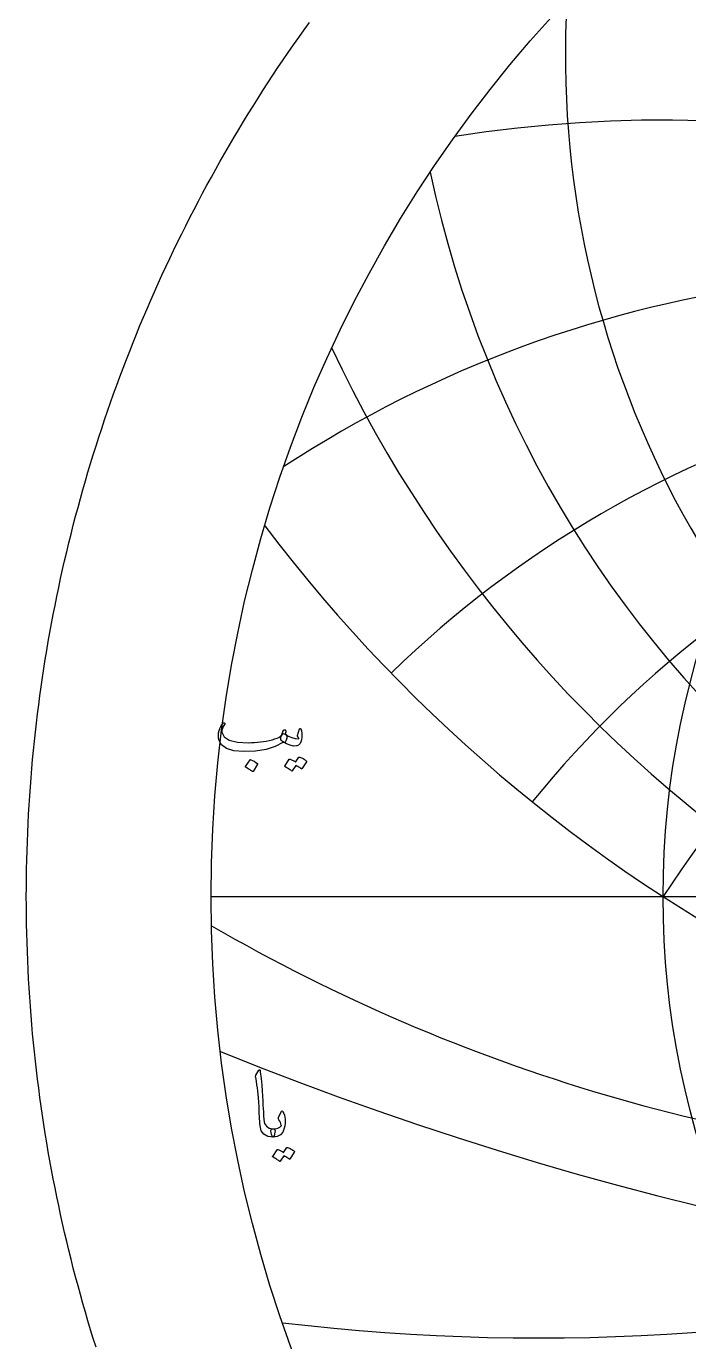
# Model space of a CAD drawing. Header units: millimetres. Extents: x -68 to 68, y -68 to 70.
# Drawn here: x -68.5 to -38.1, y -20.4 to 39.9 of the extents above; entities that cross this region are included whole.
import ezdxf

# ---------------------------------------------------------------- set-up
doc = ezdxf.new("R2010")
doc.units = ezdxf.units.MM
for name, color, linetype in [('CUT_OUTER', 1, 'Continuous'), ('ENGRAVE', 7, 'Continuous'), ('ENGRAVE_FINE', 8, 'Continuous'), ('TEXT', 5, 'Continuous')]:
    doc.layers.add(name, color=color, linetype=linetype)

msp = doc.modelspace()

# ---------------------------------------------------------------- linework, layer by layer
at = {"layer": 'CUT_OUTER'}
msp.add_lwpolyline([(-65.2776, -20.6799), (-65.4033, -20.2789), (-65.5265, -19.8772), (-65.6472, -19.4748), (-65.7655, -19.0716), (-65.8813, -18.6677), (-65.9946, -18.2632), (-66.1054, -17.8579), (-66.2137, -17.4519), (-66.3196, -17.0453), (-66.4229, -16.6381), (-66.5237, -16.2302), (-66.6221, -15.8217), (-66.7179, -15.4126), (-66.8112, -15.003), (-66.902, -14.5927), (-66.9903, -14.182), (-67.076, -13.7706), (-67.1593, -13.3588), (-67.24, -12.9465), (-67.3181, -12.5337), (-67.3938, -12.1204), (-67.4669, -11.7066), (-67.5374, -11.2924), (-67.6055, -10.8778), (-67.6709, -10.4628), (-67.7339, -10.0474), (-67.7942, -9.6316), (-67.8521, -9.2154), (-67.9073, -8.7989), (-67.96, -8.3821), (-68.0102, -7.9649), (-68.0578, -7.5475), (-68.1028, -7.1297), (-68.1453, -6.7117), (-68.1852, -6.2935), (-68.2225, -5.875), (-68.2573, -5.4563), (-68.2895, -5.0373), (-68.3191, -4.6182), (-68.3461, -4.1989), (-68.3706, -3.7795), (-68.3925, -3.3599), (-68.4118, -2.9402), (-68.4286, -2.5204), (-68.4428, -2.1005), (-68.4544, -1.6805), (-68.4634, -1.2604), (-68.4698, -0.8403), (-68.4737, -0.4202), (-68.475, 0), (-68.4737, 0.4202), (-68.4698, 0.8403), (-68.4634, 1.2604), (-68.4544, 1.6805), (-68.4428, 2.1005), (-68.4286, 2.5204), (-68.4118, 2.9402), (-68.3925, 3.3599), (-68.3706, 3.7795), (-68.3461, 4.1989), (-68.3191, 4.6182), (-68.2895, 5.0373), (-68.2573, 5.4563), (-68.2225, 5.875), (-68.1852, 6.2935), (-68.1453, 6.7117), (-68.1028, 7.1297), (-68.0578, 7.5475), (-68.0102, 7.9649), (-67.96, 8.3821), (-67.9073, 8.7989), (-67.8521, 9.2154), (-67.7942, 9.6316), (-67.7339, 10.0474), (-67.6709, 10.4628), (-67.6055, 10.8778), (-67.5374, 11.2924), (-67.4669, 11.7066), (-67.3938, 12.1204), (-67.3181, 12.5337), (-67.24, 12.9465), (-67.1593, 13.3588), (-67.076, 13.7706), (-66.9903, 14.182), (-66.902, 14.5927), (-66.8112, 15.003), (-66.7179, 15.4126), (-66.6221, 15.8217), (-66.5237, 16.2302), (-66.4229, 16.6381), (-66.3196, 17.0453), (-66.2137, 17.4519), (-66.1054, 17.8579), (-65.9946, 18.2632), (-65.8813, 18.6677), (-65.7655, 19.0716), (-65.6472, 19.4748), (-65.5265, 19.8772), (-65.4033, 20.2789), (-65.2776, 20.6799), (-65.1495, 21.08), (-65.0189, 21.4794), (-64.8859, 21.8779), (-64.7505, 22.2756), (-64.6126, 22.6725), (-64.4722, 23.0685), (-64.3295, 23.4637), (-64.1843, 23.858), (-64.0367, 24.2513), (-63.8867, 24.6438), (-63.7343, 25.0354), (-63.5795, 25.4259), (-63.4222, 25.8156), (-63.2627, 26.2042), (-63.1007, 26.5919), (-62.9363, 26.9786), (-62.7696, 27.3643), (-62.6005, 27.7489), (-62.4291, 28.1325), (-62.2553, 28.515), (-62.0791, 28.8965), (-61.9007, 29.2768), (-61.7199, 29.6561), (-61.5367, 30.0342), (-61.3513, 30.4113), (-61.1635, 30.7871), (-60.9735, 31.1618), (-60.7811, 31.5354), (-60.5865, 31.9077), (-60.3896, 32.2789), (-60.1904, 32.6488), (-59.9889, 33.0175), (-59.7852, 33.385), (-59.5792, 33.7512), (-59.371, 34.1161), (-59.1605, 34.4798), (-58.9479, 34.8421), (-58.733, 35.2032), (-58.5159, 35.5629), (-58.2965, 35.9213), (-58.075, 36.2783), (-57.8513, 36.634), (-57.6255, 36.9882), (-57.3974, 37.3411), (-57.1672, 37.6926), (-56.9349, 38.0427), (-56.7004, 38.3913), (-56.4638, 38.7385), (-56.225, 39.0842), (-55.9841, 39.4285), (-55.7411, 39.7712), (-55.4961, 40.1125)], dxfattribs=at)
at = {"layer": 'ENGRAVE'}
msp.add_lwpolyline([(-60, 0), (60, 0)], dxfattribs=at)
for radius in [60, 39.2754]:
    msp.add_circle((0, 0), radius, dxfattribs=at)
for centre, radius, start, end in [((0, 38.5859), 43.7566, 176.664202, 3.335798), ((0, 43.7699), 51.0492, 191.904364, 348.095636), ((0, 50.7405), 60.1697, 205.149698, 334.850302), ((0, -25.5057), 46.8305, 33, 147), ((0, -25.5057), 46.8305, 33, 147), ((0, 60.4788), 72.1127, 217.070295, 322.929705), ((-18.7044, 69.8059), 82.2513, 239.875199, 267.323307), ((-45.012, 77.9631), 98.2185, 263.151501, 285.109988)]:
    msp.add_arc(centre, radius, start, end, dxfattribs=at)
at = {"layer": 'ENGRAVE_FINE'}
for centre, radius, start, end in [((-55.8104, -25.5057), 72.8553, 12.306911, 76.81627), ((-55.8104, -25.5057), 72.8553, 12.306911, 76.81627), ((-39.2955, -25.5057), 61.1329, 15.72862, 98.962673), ((-39.2955, -25.5057), 61.1329, 15.72862, 98.962673), ((-27.0376, -25.5057), 54.0752, 19.409554, 123.219246), ((-27.0376, -25.5057), 54.0752, 19.409554, 123.219246), ((-17.0449, -25.5057), 49.836, 23.435256, 134.139707), ((-17.0449, -25.5057), 49.836, 23.435256, 134.139707), ((-8.2575, -25.5057), 47.5529, 27.916334, 141.112561), ((-8.2575, -25.5057), 47.5529, 27.916334, 141.112561), ((0, 139.7963), 158.5297, 247.925664, 292.074336)]:
    msp.add_arc(centre, radius, start, end, dxfattribs=at)
at = {"layer": 'TEXT'}
for points in [[(-56.6027, 7.4578), (-56.5986, 7.4556), (-56.5947, 7.4535), (-56.5911, 7.4514), (-56.5878, 7.4493), (-56.5845, 7.4469), (-56.5809, 7.4439), (-56.577, 7.4405), (-56.5729, 7.4365), (-56.5386, 7.396), (-56.525, 7.3385), (-56.5322, 7.264), (-56.5601, 7.1725), (-56.586, 7.1169), (-56.6123, 7.082), (-56.6392, 7.0679), (-56.6666, 7.0745), (-56.6804, 7.0812), (-56.6921, 7.0841), (-56.7017, 7.0833), (-56.7092, 7.0788), (-57.0583, 6.8877), (-57.4756, 6.7531), (-57.961, 6.6748), (-58.5146, 6.653), (-58.9622, 6.6913), (-59.3002, 6.7935), (-59.5285, 6.9596), (-59.6472, 7.1895), (-59.6656, 7.2981), (-59.6696, 7.4067), (-59.6592, 7.5153), (-59.6345, 7.6238), (-59.6007, 7.7199), (-59.5589, 7.808), (-59.5091, 7.8881), (-59.4514, 7.9602), (-59.4405, 7.9693), (-59.429, 7.9751), (-59.417, 7.9778), (-59.4045, 7.9773), (-59.3928, 7.9722), (-59.3832, 7.9655), (-59.3758, 7.9573), (-59.3705, 7.9474), (-59.3681, 7.9379), (-59.3694, 7.9262), (-59.3745, 7.9123), (-59.3832, 7.8963), (-59.445, 7.8059), (-59.4854, 7.7175), (-59.5046, 7.6313), (-59.5025, 7.5472), (-59.4013, 7.3364), (-59.1661, 7.1853), (-58.7967, 7.0937), (-58.2932, 7.0618), (-58.1549, 7.0639), (-58.0169, 7.0703), (-57.8792, 7.0809), (-57.7418, 7.0958), (-57.6054, 7.115), (-57.4708, 7.1384), (-57.3382, 7.1661), (-57.2074, 7.198), (-57.0804, 7.2342), (-56.9764, 7.2704), (-56.8952, 7.3066), (-56.8369, 7.3428), (-56.8144, 7.362), (-56.7938, 7.3854), (-56.775, 7.4131), (-56.7581, 7.445), (-56.7423, 7.4807), (-56.7267, 7.5195), (-56.7114, 7.5616), (-56.6964, 7.6068), (-56.6905, 7.6206), (-56.6815, 7.6323), (-56.6693, 7.6419), (-56.6538, 7.6494), (-56.6373, 7.6534), (-56.6219, 7.6526), (-56.6075, 7.647), (-56.5942, 7.6366), (-56.5836, 7.6222), (-56.5772, 7.6047), (-56.575, 7.5839), (-56.5772, 7.56)], [(-56.7305, 7.1171), (-56.7768, 7.161), (-56.8007, 7.2161), (-56.8023, 7.2824), (-56.7816, 7.3598), (-56.7366, 7.4293), (-56.6953, 7.4716), (-56.6578, 7.4868), (-56.624, 7.4748), (-56.4643, 7.3691), (-56.3047, 7.2949), (-56.145, 7.252), (-55.9853, 7.2406), (-55.9797, 7.2417), (-55.9757, 7.2449), (-55.9733, 7.2502), (-55.9725, 7.2576), (-55.9765, 7.2717), (-55.9885, 7.2928), (-56.0085, 7.3207), (-56.0364, 7.3556), (-56.0417, 7.3662), (-56.0449, 7.3769), (-56.046, 7.3875), (-56.0449, 7.3982), (-55.9427, 7.692), (-55.9379, 7.7031), (-55.9321, 7.7111), (-55.9252, 7.7159), (-55.9172, 7.7175), (-55.9092, 7.7162), (-55.9023, 7.7122), (-55.8964, 7.7055), (-55.8916, 7.6962), (-55.8597, 7.6007), (-55.8405, 7.5057), (-55.8341, 7.4112), (-55.8405, 7.3173), (-55.8613, 7.2004), (-55.8895, 7.1054), (-55.9252, 7.0322), (-55.9683, 6.9809), (-56.001, 6.9527), (-56.0311, 6.9319), (-56.0585, 6.9186), (-56.0832, 6.9127), (-56.2259, 6.9095), (-56.3813, 6.9425), (-56.5495, 7.0117), (-56.7305, 7.1171)], [(-58.2165, 6.274), (-58.2112, 6.2793), (-58.2038, 6.2825), (-58.1942, 6.2836), (-58.1825, 6.2825), (-58.0997, 6.249), (-58.0217, 6.208), (-57.9485, 6.1596), (-57.8801, 6.1037), (-57.8735, 6.0952), (-57.8706, 6.0867), (-57.8714, 6.0782), (-57.8759, 6.0696), (-58.076, 5.746), (-58.0835, 5.7383), (-58.093, 5.7364), (-58.1048, 5.7404), (-58.1186, 5.7503), (-58.1306, 5.7588), (-58.1495, 5.7716), (-58.1753, 5.7886), (-58.208, 5.8099), (-58.2482, 5.8354), (-58.2964, 5.8653), (-58.3525, 5.8993), (-58.4167, 5.9376), (-58.4252, 5.944), (-58.4294, 5.9504), (-58.4294, 5.9568), (-58.4252, 5.9632)], [(-55.9725, 6.3933), (-55.9672, 6.3986), (-55.9598, 6.4018), (-55.9502, 6.4028), (-55.9385, 6.4018), (-55.8966, 6.3861), (-55.856, 6.3688), (-55.8167, 6.3499), (-55.7788, 6.3294), (-55.7419, 6.307), (-55.7059, 6.2825), (-55.6706, 6.2559), (-55.6361, 6.2272), (-55.6295, 6.2184), (-55.6266, 6.2091), (-55.6274, 6.1992), (-55.6319, 6.1889), (-55.8363, 5.8653), (-55.8419, 5.861), (-55.8501, 5.861), (-55.861, 5.8653), (-55.8746, 5.8738), (-55.8839, 5.8816), (-55.8991, 5.8924), (-55.9201, 5.9061), (-55.947, 5.9227), (-55.98, 5.9426), (-56.0194, 5.9658), (-56.0651, 5.9926), (-56.1173, 6.0228), (-56.2791, 5.7716), (-56.2866, 5.7639), (-56.2961, 5.762), (-56.3079, 5.766), (-56.3217, 5.7758), (-56.3337, 5.7843), (-56.3526, 5.7971), (-56.3784, 5.8142), (-56.4111, 5.8354), (-56.4513, 5.861), (-56.4995, 5.8908), (-56.5556, 5.9249), (-56.6198, 5.9632), (-56.6264, 5.9696), (-56.6293, 5.976), (-56.6285, 5.9823), (-56.624, 5.9887), (-56.4154, 6.2996), (-56.41, 6.3049), (-56.4026, 6.3081), (-56.393, 6.3092), (-56.3813, 6.3081), (-56.3456, 6.2965), (-56.311, 6.2831), (-56.2775, 6.2678), (-56.245, 6.2506), (-56.2136, 6.2318), (-56.1833, 6.2118), (-56.154, 6.1903), (-56.1258, 6.1676)], [(-57.8086, -7.9728), (-57.8003, -7.96), (-57.7926, -7.9515), (-57.7854, -7.9473), (-57.7788, -7.9473), (-57.7686, -7.9529), (-57.7596, -7.9696), (-57.7516, -7.9976), (-57.7447, -8.0367), (-57.7096, -8.3547), (-57.6808, -8.6488), (-57.6585, -8.9189), (-57.6425, -9.1651), (-57.6323, -9.3756), (-57.6228, -9.5643), (-57.6142, -9.7311), (-57.6063, -9.8762), (-57.5995, -9.9994), (-57.5941, -10.1008), (-57.5899, -10.1804), (-57.5871, -10.2381), (-57.5494, -10.4111), (-57.4658, -10.5383), (-57.3365, -10.6197), (-57.1613, -10.6554), (-57.1126, -10.6682), (-57.0815, -10.698), (-57.0679, -10.7448), (-57.0719, -10.8087), (-57.0919, -10.9093), (-57.1134, -10.9811), (-57.1366, -11.0243), (-57.1613, -11.0386), (-57.4078, -11.0062), (-57.5893, -10.9088), (-57.7058, -10.7464), (-57.7575, -10.5191), (-57.7656, -10.4104), (-57.7729, -10.3014), (-57.7794, -10.1922), (-57.7851, -10.0827), (-57.7903, -9.9729), (-57.7953, -9.8629), (-57.7999, -9.7526), (-57.8043, -9.642), (-57.8123, -9.4311), (-57.8235, -9.2412), (-57.8378, -9.0723), (-57.8554, -8.9245), (-57.8762, -8.7825), (-57.9001, -8.6312), (-57.9273, -8.4706), (-57.9576, -8.3007), (-57.9616, -8.2701), (-57.9608, -8.2421), (-57.9552, -8.2169), (-57.9448, -8.1942)], [(-56.9059, -10.1402), (-56.7866, -9.8762), (-56.7691, -9.8472), (-56.7504, -9.8368), (-56.7307, -9.845), (-56.71, -9.8719), (-56.6717, -9.9524), (-56.6419, -10.0364), (-56.6206, -10.1238), (-56.6078, -10.2147), (-56.6038, -10.3096), (-56.6089, -10.409), (-56.623, -10.5129), (-56.6461, -10.6213), (-56.7166, -10.8039), (-56.826, -10.9343), (-56.9742, -11.0125), (-57.1613, -11.0386), (-57.1829, -11.0251), (-57.205, -10.9843), (-57.2276, -10.9165), (-57.2508, -10.8215), (-57.2574, -10.7706), (-57.2561, -10.7288), (-57.2468, -10.6961), (-57.2295, -10.6724), (-57.2156, -10.6634), (-57.1997, -10.6575), (-57.1816, -10.6549), (-57.1613, -10.6554), (-57.0434, -10.6517), (-56.941, -10.6277), (-56.854, -10.5835), (-56.7824, -10.5191), (-56.7792, -10.5141), (-56.7781, -10.5074), (-56.7792, -10.4992), (-56.7824, -10.4893), (-56.7991, -10.4292), (-56.8239, -10.368), (-56.8566, -10.3057), (-56.8973, -10.2424), (-56.9106, -10.2184), (-56.9165, -10.1934), (-56.9149, -10.1673), (-56.9059, -10.1402)], [(-56.5269, -11.5198), (-56.5216, -11.5145), (-56.5141, -11.5113), (-56.5045, -11.5102), (-56.4928, -11.5113), (-56.4509, -11.527), (-56.4103, -11.5443), (-56.3711, -11.5632), (-56.3331, -11.5837), (-56.2963, -11.606), (-56.2602, -11.6305), (-56.225, -11.6571), (-56.1905, -11.6858), (-56.1838, -11.6946), (-56.1809, -11.7039), (-56.1817, -11.7138), (-56.1862, -11.7242), (-56.3906, -12.0478), (-56.3962, -12.052), (-56.4045, -12.052), (-56.4154, -12.0478), (-56.429, -12.0393), (-56.4383, -12.0314), (-56.4534, -12.0206), (-56.4745, -12.0069), (-56.5013, -11.9903), (-56.5343, -11.9705), (-56.5737, -11.9472), (-56.6195, -11.9204), (-56.6717, -11.8902), (-56.8335, -12.1415), (-56.8409, -12.1492), (-56.8505, -12.151), (-56.8622, -12.1471), (-56.876, -12.1372), (-56.888, -12.1287), (-56.9069, -12.1159), (-56.9327, -12.0989), (-56.9655, -12.0776), (-57.0057, -12.052), (-57.0538, -12.0222), (-57.11, -11.9882), (-57.1741, -11.9498), (-57.1808, -11.9435), (-57.1837, -11.9371), (-57.1829, -11.9307), (-57.1784, -11.9243), (-56.9697, -11.6135), (-56.9644, -11.6081), (-56.957, -11.6049), (-56.9474, -11.6039), (-56.9357, -11.6049), (-56.9, -11.6165), (-56.8654, -11.63), (-56.8319, -11.6453), (-56.7994, -11.6624), (-56.768, -11.6812), (-56.7377, -11.7013), (-56.7084, -11.7227), (-56.6802, -11.7455)]]:
    msp.add_lwpolyline(points, close=True, dxfattribs=at)

doc.saveas('drawing.dxf')
